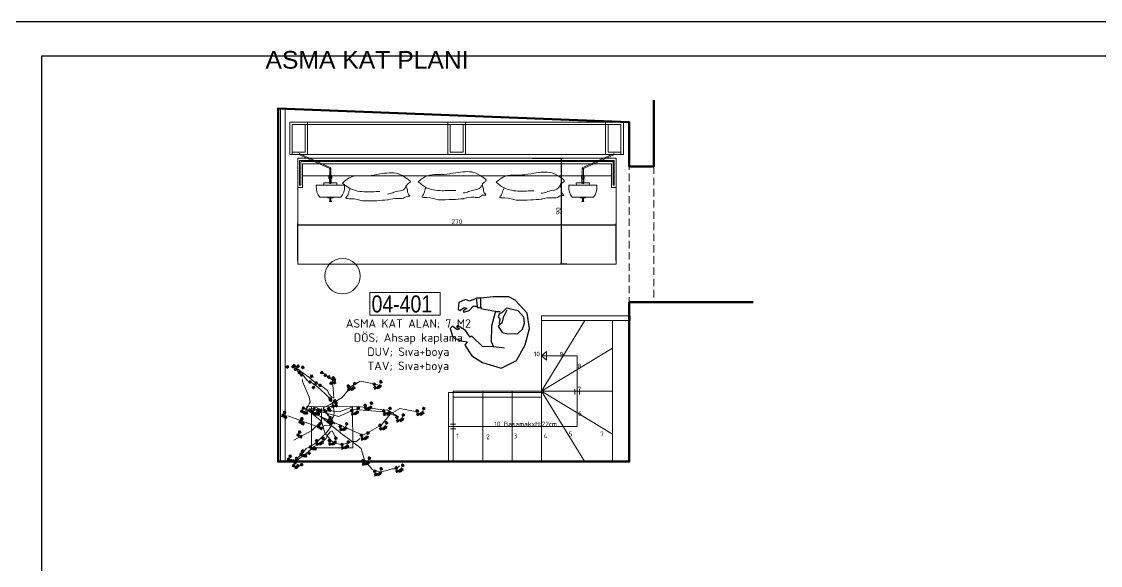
# Model space of a CAD drawing. Header units: inches. Extents: x -10121 to 9010, y 58067 to 62726.
# Drawn here: x 6258 to 7173, y 62264 to 62726 of the extents above; entities that cross this region are included whole.
import ezdxf

# ---------------------------------------------------------------- set-up
doc = ezdxf.new("R2010")
doc.units = ezdxf.units.IN
doc.linetypes.add('HIDDEN', pattern=[9.525, 6.35, -3.175])
for name, color, linetype, lineweight in [('A-DUVAR 0.50', 40, 'Continuous', 50), ('A-YAZI 0.15', 190, 'Continuous', 15), ('Auto-Aydinlatma', 50, 'Continuous', 13), ('Auto-Merdiven', 163, 'Continuous', 9), ('Auto-Mermer', 190, 'Continuous', 15), ('Auto-Metal', 71, 'Continuous', 18), ('Auto-Olcu', 33, 'Continuous', 15), ('Auto-Silik', 251, 'Continuous', 5), ('Auto-Silik_Cizgiler', 47, 'Continuous', 9), ('Auto-SilikCizgiler', 251, 'Continuous', 9), ('Auto-Tefris', 32, 'Continuous', 9), ('Auto-Yazi', 7, 'Continuous', 20), ('yazi mekan 020', 9, 'Continuous', 20)]:
    doc.layers.add(name, color=color, linetype=linetype, lineweight=lineweight)
doc.layers.add('S2000-025 Antet', color=7, linetype='Continuous')
doc.layers.add('tefriş - ince', color=9, linetype='Continuous')
doc.styles.add('1-20', font='isocpeur.ttf', dxfattribs={"height": 4})
doc.styles.get("Standard").update_dxf_attribs({"font": 'arial.ttf'})
doc.styles.add('swis721cnbt10', font='isocpeur.ttf', dxfattribs={"height": 10})
doc.styles.add('swis721cnbt20', font='swissck.ttf', dxfattribs={"height": 20})
doc.dimstyles.new('ölçü 1_20', dxfattribs={"dimtxt": 4, "dimasz": 1, "dimexe": 1, "dimexo": 3, "dimtad": 1, "dimdec": 0, "dimtxsty": '1-20', "dimblk": 'ARCHTICK', "dimcen": 1.5, "dimclrd": 256, "dimclre": 256, "dimclrt": 256, "dimadec": 0, "dimazin": 0, "dimtfac": 1, "dimtdec": 0, "dimtmove": 0, "dimatfit": 3, "dimldrblk": 'ARCHTICK', "dimfxl": 1, "dimlwd": -1, "dimlwe": -1, "dimarcsym": 0})

# ---------------------------------------------------------------- blocks, each defined once
blk = doc.blocks.new('KŞKLŞ')
at = {"layer": 'tefriş - ince'}
for p, q in [((25392.5, -39879.01), (25389.25, -39880.04)), ((25394.67, -39887), (25392.49, -39879.22)), ((25402.32, -39875.06), (25392.5, -39879.01)), ((25415.28, -39871.56), (25402.32, -39875.06)), ((25421.12, -39872.84), (25415.28, -39871.56)), ((25433.87, -39880.77), (25421.12, -39872.84)), ((25380.31, -39883.62), (25375.56, -39887.72)), ((25375.56, -39887.72), (25376.65, -39893.1)), ((25383.87, -39884.09), (25380.31, -39883.62)), ((25389.25, -39880.04), (25383.87, -39884.09)), ((25385.84, -39891.87), (25388.08, -39887.37)), ((25388.08, -39887.37), (25391.54, -39886.35)), ((25391.54, -39886.35), (25389.06, -39879.81)), ((25391.54, -39886.35), (25391.87, -39887.65)), ((25391.87, -39887.65), (25394.9, -39886.81)), ((25394.9, -39886.81), (25395.06, -39887.46)), ((25395.06, -39887.46), (25407.64, -39886.26)), ((25407.64, -39886.26), (25407.72, -39899.61)), ((25407.84, -39886.49), (25411.3, -39885.47)), ((25411.13, -39887.79), (25410.93, -39890.53)), ((25413.39, -39885.83), (25411.13, -39887.79)), ((25415.82, -39881.56), (25413.39, -39885.83)), ((25416.57, -39882.89), (25415.22, -39889.78)), ((25426.04, -39880.83), (25415.82, -39881.56)), ((25432.11, -39884.66), (25426.04, -39880.83)), ((25434.08, -39889.47), (25432.11, -39884.66)), ((25439.34, -39892.82), (25433.87, -39880.77)), ((25376.65, -39893.1), (25378.29, -39893.85)), ((25378.29, -39893.85), (25381.06, -39890.67)), ((25381.06, -39890.67), (25383.38, -39890.84)), ((25383.38, -39890.84), (25381.07, -39893.42)), ((25381.07, -39893.42), (25381.84, -39894.54)), ((25381.84, -39894.54), (25385.84, -39891.87)), ((25410.93, -39890.53), (25412.94, -39891.94)), ((25412.94, -39891.94), (25413.31, -39895.57)), ((25414.12, -39896.06), (25413.14, -39897.89)), ((25415.49, -39894.67), (25414.12, -39896.06)), ((25415.22, -39889.78), (25415.49, -39894.67)), ((25430.8, -39899.61), (25433.68, -39894.95)), ((25433.68, -39894.95), (25434.08, -39889.47)), ((25439.56, -39907.24), (25439.34, -39892.82)), ((25407.72, -39899.61), (25411.04, -39912.15)), ((25413.14, -39897.89), (25417.9, -39902.27)), ((25417.9, -39902.27), (25422.79, -39901.99)), ((25422.79, -39901.99), (25430.8, -39899.61)), ((25375.73, -39908.5), (25374.49, -39910.95)), ((25374.49, -39910.95), (25378.69, -39917.19)), ((25380.47, -39910.33), (25375.73, -39908.5)), ((25379.66, -39906.88), (25379.34, -39908.34)), ((25379.34, -39908.34), (25382.05, -39908.96)), ((25387.33, -39909.14), (25379.66, -39906.88)), ((25382.05, -39908.96), (25380.47, -39910.33)), ((25392.72, -39913.56), (25387.33, -39909.14)), ((25393.88, -39912.16), (25392.72, -39913.56)), ((25405.08, -39918.28), (25393.88, -39912.16)), ((25411.04, -39912.15), (25413.93, -39915.96)), ((25413.95, -39915.75), (25423.16, -39914.31)), ((25435.93, -39922.02), (25439.56, -39907.24)), ((25378.69, -39917.19), (25384.95, -39918.5)), ((25384.95, -39918.5), (25391.35, -39917.91)), ((25391.35, -39917.91), (25390.26, -39921.22)), ((25390.26, -39921.22), (25398.41, -39928.38)), ((25413.93, -39915.96), (25405.08, -39918.28)), ((25425.07, -39931.61), (25435.93, -39922.02)), ((25398.41, -39928.38), (25408.58, -39931.25)), ((25408.58, -39931.25), (25425.07, -39931.61))]:
    blk.add_line(p, q, dxfattribs=at)
blk = doc.blocks.new('_ARCHTICK')
at = {"color": 0, "linetype": 'ByBlock', "const_width": 0.15}
blk.add_lwpolyline([(-0.5, -0.5), (0.5, 0.5)], dxfattribs=at)
blk = doc.blocks.new('39')
at = {"layer": 'Auto-SilikCizgiler'}
for p, q in [((-12, 0), (-9, 0)), ((-11, 10), (-11, 7)), ((-10, 7), (-11, 10)), ((-11, 7), (-10, 5)), ((-5, 5), (-10, 7)), ((-10, 5), (-8, 4)), ((-9, 0), (-6, 0)), ((-8, 4), (-7, 4)), ((-7, 4), (-6, 2)), ((0, 0), (-7, -2)), ((-6, 10), (-5, 9)), ((-4, 10), (-6, 10)), ((-6, 2), (-4, 0)), ((-6, 0), (0, 0)), ((-5, 9), (-4, 7)), ((-3, 1), (-5, 5)), ((0, 0), (-5, -1)), ((-3, 8), (-4, 10)), ((-4, 7), (-3, 4)), ((-4, 0), (0, 0)), ((-2, 4), (-3, 8)), ((-3, 4), (0, 0)), ((0, 0), (-3, 1)), ((-3, -1), (0, 0)), ((0, 0), (-2, 4)), ((1, 15), (-1, 13)), ((-1, 13), (-1, 10)), ((-1, 10), (-1, 5)), ((-1, 5), (0, 2)), ((0, 0), (-1, -2)), ((0, 10), (1, 12)), ((1, 9), (0, 10)), ((7, 2), (0, 0)), ((0, 0), (4, 2)), ((0, 2), (0, 0)), ((0, 0), (2, 2)), ((6, -1), (0, 0)), ((0, 0), (6, 0)), ((0, 0), (1, -3)), ((0, -3), (0, 0)), ((1, 12), (1, 15)), ((2, 6), (1, 9)), ((2, 2), (2, 6)), ((4, 2), (6, 5)), ((6, 5), (8, 7)), ((6, 0), (10, 2)), ((9, 0), (6, -1)), ((10, 4), (7, 2)), ((8, 7), (10, 7)), ((13, 0), (9, 0)), ((10, 7), (10, 6)), ((10, 6), (10, 4)), ((10, 2), (14, 2)), ((15, 2), (13, 0)), ((14, 2), (15, 2)), ((-12, -6), (-13, -8)), ((-13, -8), (-11, -7)), ((-13, -8), (-13, -8)), ((-10, -1), (-12, 0)), ((-10, -4), (-12, -6)), ((-11, -7), (-7, -6)), ((-5, -1), (-10, -1)), ((-7, -2), (-10, -3)), ((-10, -3), (-10, -4)), ((-7, -6), (-6, -4)), ((-7, -13), (-6, -10)), ((-6, -12), (-7, -13)), ((-6, -4), (-3, -1)), ((-5, -5), (-6, -6)), ((-6, -6), (-5, -6)), ((-6, -10), (-5, -8)), ((-5, -10), (-6, -12)), ((-2, -3), (-5, -5)), ((-5, -6), (-2, -5)), ((-5, -8), (-3, -6)), ((-2, -8), (-5, -10)), ((-3, -6), (-1, -5)), ((-1, -2), (-2, -3)), ((-2, -5), (-1, -4)), ((1, -5), (-2, -8)), ((-1, -5), (1, -3)), ((-1, -4), (0, -3)), ((0, -1), (3, -3)), ((1, -3), (0, -1)), ((1, -3), (1, -5)), ((2, -6), (1, -4)), ((3, -9), (2, -6)), ((3, -3), (5, -6)), ((4, -11), (3, -9)), ((6, -13), (4, -11)), ((5, -6), (6, -10)), ((6, -10), (6, -13))]:
    blk.add_line(p, q, dxfattribs=at)
blk = doc.blocks.new('KJKJK')
at = {"layer": 'Auto-Silik_Cizgiler', "elevation": -25.3}
for points in [[(45042.7, -37852.1), (45047.8, -37872.8), (45058.6, -37880.2), (45075.2, -37884.5), (45088.8, -37894), (45096, -37899.8), (45097.3, -37955.6), (45105.9, -37922.4), (45107.7, -37912), (45111.7, -37894.8), (45122.8, -37885.2), (45129.3, -37871.5), (45127.4, -37861.8), (45123.5, -37856.5), (45118.1, -37850.2), (45116, -37845.9), (45111, -37843.9)], [(45091.5, -37955.8), (45087.9, -37935.9), (45072.3, -37922.2), (45059.4, -37887.7), (45057.8, -37870.1), (45055.9, -37885.8), (45057.3, -37887.9), (45067, -37919.4), (45070, -37925.2), (45082.6, -37937.5), (45086, -37947.9), (45089.5, -37954.9), (45089.8, -37965.9), (45091, -37970.8), (45091.8, -37972.5), (45094.3, -37976.3)], [(45033, -37909.6), (45038.2, -37930.2), (45048.9, -37937.6), (45065.5, -37941.9), (45079.1, -37951.5), (45086.3, -37957.2), (45098.3, -37936.6), (45096.2, -37979.8), (45098, -37969.5), (45102, -37952.2), (45113.1, -37942.7), (45119.6, -37928.9), (45117.7, -37919.2), (45113.8, -37913.9), (45108.4, -37907.7), (45106.3, -37903.3), (45101.3, -37901.3)], [(45047.9, -37977.5), (45051.4, -37961.3), (45070.5, -37950.7), (45070.3, -37953.8), (45068.2, -37958.3), (45065.1, -37961.5), (45063.8, -37967.7), (45063, -37972.1), (45062.9, -37978.6), (45059.9, -37988.7), (45056.6, -38006.4), (45054.6, -38009.4), (45056.8, -38009.3), (45057.7, -38007.1), (45058.1, -38005.6), (45058.9, -38004.5), (45060.4, -37999), (45060.6, -37996.6), (45064.8, -37988.5), (45064.8, -37982.7), (45066.2, -37974.3), (45070.1, -37962.9), (45071.8, -37957.3), (45074, -37952.7), (45074.8, -37951.7), (45076, -37949.7), (45077.5, -37948.5), (45079.9, -37946.9), (45085.3, -37943.2), (45089.8, -37941.3), (45095.5, -37941.4), (45097.8, -37942.2), (45101.9, -37940.4), (45102.8, -37941.4), (45106, -37947.3), (45109.6, -37947.6), (45113.4, -37992.2)], [(45092.6, -37975.7), (45095.3, -37975.1), (45097, -37975.3), (45098.3, -37975.2), (45093.9, -37974.8), (45089.3, -37974.5), (45086.9, -37974.3), (45082.1, -37978.1), (45068.2, -37993.7), (45066, -37994.6)]]:
    blk.add_lwpolyline(points, dxfattribs=at)
at = {"layer": 'Auto-Silik_Cizgiler'}
blk.add_lwpolyline([(45118.8, -37924.7), (45113.4, -37927.7), (45109.5, -37932.3), (45107, -37935.6), (45109.5, -37937.4), (45114.3, -37938.5), (45118.7, -37938.2), (45124.4, -37941.1), (45128.3, -37943.2), (45133.5, -37947.2), (45143.2, -37951.2), (45159, -37959.8), (45162.7, -37960.1), (45161.2, -37961.8), (45158.9, -37961.1), (45157.5, -37960.5), (45156.1, -37960.4), (45150.8, -37958.1), (45148.9, -37956.8), (45139.9, -37954.9), (45135.4, -37951.2), (45128, -37947), (45116.6, -37942.9), (45111.3, -37940.8), (45106.3, -37939.5), (45105.1, -37939.6), (45102.7, -37939.2), (45100.9, -37939.6), (45098.1, -37940.5), (45091.8, -37942.4), (45092.5, -37947.5), (45090.4, -37952.5), (45088.7, -37955.9), (45089.8, -37957.8), (45088.1, -37958.7), (45102, -37952.2), (45117.1, -37958), (45137, -37973.1)], dxfattribs=at)
at = {"layer": 'Auto-Silik_Cizgiler', "xscale": 0.1296, "yscale": 0.1296, "zscale": 0.1296}
for p, rotation in [((45108.9, -37840.5, -25.3), 356.7422745732944), ((45114, -37839.3, -25.3), 356.7422745732944), ((45116.2, -37840.5, -25.3), 356.7422745732944), ((45035.8, -37846.7), 356.7422745732944), ((45040.9, -37845.5), 356.7422745732944), ((45041.7, -37852.5), 356.7422745732944), ((45043.1, -37846.7), 356.7422745732944), ((45045, -37849.9), 356.7422745732944), ((45114.8, -37846.3, -25.3), 356.7422745732944), ((45118.2, -37843.7, -25.3), 356.7422745732944), ((45053.3, -37865.7, -25.3), 356.7422745732944), ((45058.4, -37864.5, -25.3), 356.7422745732944), ((45060.5, -37865.7, -25.3), 356.7422745732944), ((45062.5, -37868.9, -25.3), 356.7422745732944), ((45123.8, -37862.3, -25.3), 356.7422745732944), ((45128.9, -37861.1, -25.3), 356.7422745732944), ((45129.7, -37868, -25.3), 356.7422745732944), ((45131.1, -37862.3, -25.3), 356.7422745732944), ((45133, -37865.4, -25.3), 356.7422745732944), ((45059.2, -37871.5, -25.3), 356.7422745732944), ((45070.6, -37880.1, -25.3), 356.7422745732944), ((45075.8, -37878.9, -25.3), 356.7422745732944), ((45077.9, -37880.1, -25.3), 356.7422745732944), ((45118.2, -37880.9, -25.3), 356.7422745732944), ((45123.3, -37879.7, -25.3), 356.7422745732944), ((45125.5, -37880.9, -25.3), 356.7422745732944), ((45052.8, -37883.5, -25.3), 356.7422745732944), ((45057.9, -37882.3, -25.3), 356.7422745732944), ((45058.7, -37889.3, -25.3), 356.7422745732944), ((45060, -37883.5, -25.3), 356.7422745732944), ((45062, -37886.7, -25.3), 356.7422745732944), ((45076.6, -37885.9, -25.3), 356.7422745732944), ((45079.9, -37883.3, -25.3), 356.7422745732944), ((45096.4, -37894.1, -25.3), 356.7422745732944), ((45124.2, -37886.6, -25.3), 356.7422745732944), ((45127.5, -37884, -25.3), 356.7422745732944), ((45028.4, -37907.4, -25.3), 356.7422745732944), ((45033.6, -37906.2, -25.3), 356.7422745732944), ((45035.7, -37907.4, -25.3), 356.7422745732944), ((45056.6, -37906.7, -25.3), 356.7422745732944), ((45061.7, -37905.5, -25.3), 356.7422745732944), ((45063.9, -37906.7, -25.3), 356.7422745732944), ((45091.2, -37895.3, -25.3), 356.7422745732944), ((45097.2, -37901, -25.3), 356.7422745732944), ((45098.5, -37895.3, -25.3), 356.7422745732944), ((45100.5, -37898.4, -25.3), 356.7422745732944), ((45034.4, -37913.1, -25.3), 356.7422745732944), ((45037.7, -37910.5, -25.3), 356.7422745732944), ((45062.5, -37912.4, -25.3), 356.7422745732944), ((45065.8, -37909.9, -25.3), 356.7422745732944), ((45068.7, -37918.8, -25.3), 356.7422745732944), ((45073.9, -37917.6, -25.3), 356.7422745732944), ((45076, -37918.8, -25.3), 356.7422745732944), ((45111.2, -37912.2, -25.3), 356.7422745732944), ((45116.3, -37911, -25.3), 356.7422745732944), ((45117.2, -37917.9, -25.3), 356.7422745732944), ((45118.5, -37912.2, -25.3), 356.7422745732944), ((45120.5, -37915.4, -25.3), 356.7422745732944), ((45048.9, -37934), 356.7422745732944), ((45074.7, -37924.5, -25.3), 356.7422745732944), ((45078, -37921.9, -25.3), 356.7422745732944), ((45092.1, -37923.4, -25.3), 356.7422745732944), ((45097.2, -37922.2, -25.3), 356.7422745732944), ((45098, -37929.1, -25.3), 356.7422745732944), ((45099.4, -37923.4, -25.3), 356.7422745732944), ((45101.3, -37926.5, -25.3), 356.7422745732944), ((45113.4, -37927.9, -25.3), 356.7422745732944), ((45118.6, -37926.7, -25.3), 356.7422745732944), ((45119.4, -37933.7, -25.3), 356.7422745732944), ((45120.7, -37927.9, -25.3), 356.7422745732944), ((45122.7, -37931.1, -25.3), 356.7422745732944), ((45043.8, -37935.2), 356.7422745732944), ((45049.7, -37941), 356.7422745732944), ((45051.1, -37935.2), 356.7422745732944), ((45053, -37938.4), 356.7422745732944), ((45074.1, -37946, -25.3), 86.66096350184166), ((45077.2, -37944.1, -25.3), 86.66096350184166), ((45079.8, -37947.4, -25.3), 86.66096350184166), ((45094.9, -37944.3, -25.3), 317.8832189276011), ((45099.1, -37944.4, -25.3), 317.8832189276011), ((45099.6, -37940.7, -25.3), 317.8832189276011), ((45120.1, -37941.9, -25.3), 356.7422745732944), ((45125.2, -37940.7, -25.3), 356.7422745732944), ((45127.3, -37941.9, -25.3), 356.7422745732944), ((45129.3, -37945, -25.3), 356.7422745732944), ((45135.6, -37945.2), 317.8832189276011), ((45136.6, -37947.5), 317.8832189276011), ((45049.7, -37959.6, -25.3), 86.66096350184166), ((45052.9, -37957.7, -25.3), 86.66096350184166), ((45072.9, -37948.2, -25.3), 86.66096350184166), ((45072.9, -37953.7, -25.3), 86.66096350184166), ((45074.1, -37953.3, -25.3), 86.66096350184166), ((45084.5, -37950.8, -25.3), 86.66096350184166), ((45085.7, -37948.6, -25.3), 86.66096350184166), ((45089, -37953, -25.3), 57.80661504840518), ((45091.6, -37958.6, -25.3), 317.8832189276011), ((45091.6, -37960.5, -25.3), 96.66567069409844), ((45095.7, -37959.6, -25.3), 356.7422745732944), ((45096.4, -37960.9, -25.3), 317.8832189276011), ((45105.6, -37952.7, -25.3), 317.8832189276011), ((45109.7, -37952.7, -25.3), 317.8832189276011), ((45110.2, -37949, -25.3), 317.8832189276011), ((45126, -37947.6, -25.3), 356.7422745732944), ((45136.1, -37951.2), 317.8832189276011), ((45143.6, -37949.6), 317.8832189276011), ((45144.6, -37957.8), 317.8832189276011), ((45148.3, -37951.9), 317.8832189276011), ((45148.8, -37957.8), 317.8832189276011), ((45149.2, -37954.1), 317.8832189276011), ((45155.6, -37960.5, 25.3), 317.8832189276011), ((45160.1, -37951.7), 317.8832189276011), ((45161.1, -37959.9), 317.8832189276011), ((45163.2, -37955.2, -25.3), 356.7422745732944), ((45165.3, -37960), 317.8832189276011), ((45165.8, -37956.3), 317.8832189276011), ((45048.5, -37961.8, -25.3), 86.66096350184166), ((45049.7, -37966.9, -25.3), 86.66096350184166), ((45049.7, -37971.6, -25.3), 86.66096350184166), ((45055.4, -37961, -25.3), 86.66096350184166), ((45063.4, -37972.1, -25.3), 86.66096350184166), ((45092.7, -37966.8, -25.3), 317.8832189276011), ((45092.4, -37962.2, -25.3), 356.7422745732944), ((45095.9, -37970.7, -25.3), 317.8832189276011), ((45096.8, -37966.9, -25.3), 317.8832189276011), ((45097.3, -37963.2, -25.3), 317.8832189276011), ((45100.7, -37973, -25.3), 317.8832189276011), ((45114.2, -37971.5, -25.3), 317.8832189276011), ((45125.1, -37970.7), 317.8832189276011), ((45129.3, -37970.8), 317.8832189276011), ((45129.7, -37967.1), 317.8832189276011), ((45156.7, -37968.7, 25.3), 317.8832189276011), ((45160.4, -37962.8, 25.3), 317.8832189276011), ((45160.9, -37968.8, 25.3), 317.8832189276011), ((45161.3, -37965.1, 25.3), 317.8832189276011), ((45048.5, -37976.7, -25.3), 86.66096350184166), ((45057.8, -37986.1, -25.3), 86.66096350184166), ((45063, -37977.6, -25.3), 86.66096350184166), ((45064.8, -37984.9, -25.3), 86.66096350184166), ((45069.1, -37978.3, -25.3), 86.66096350184166), ((45097, -37978.9, -25.3), 317.8832189276011), ((45101.2, -37979, -25.3), 317.8832189276011), ((45101.6, -37975.3, -25.3), 317.8832189276011), ((45109.6, -37975.1, -25.3), 317.8832189276011), ((45113.8, -37975.2, -25.3), 317.8832189276011), ((45061.3, -37997.6, -25.3), 86.66096350184166), ((45111.5, -37997.4, -25.3), 317.8832189276011), ((45115.7, -37997.5, -25.3), 317.8832189276011), ((45116.1, -37993.8, -25.3), 317.8832189276011), ((45052.6, -38000.5), 86.66096350184166), ((45053.7, -38006.2, -25.3), 86.66096350184166), ((45055.2, -38010.8, -25.3), 86.66096350184166), ((45056.8, -38011.5, -25.3), 86.66096350184166), ((45058.5, -38007.3, -25.3), 86.66096350184166), ((45060, -38001.2, -25.3), 86.66096350184166), ((45059.8, -38017.6), 86.66096350184166)]:
    blk.add_blockref('39', p, dxfattribs=dict(at, rotation=rotation))

msp = doc.modelspace()

# ---------------------------------------------------------------- linework, layer by layer
msp.add_lwpolyline([(6274.88, 62696.89), (8999.88, 62696.89), (8999.88, 60710.91), (6274.88, 60710.91)], close=True)
at = {"layer": 'A-DUVAR 0.50'}
msp.add_lwpolyline([(6793.96, 62659.07), (6793.96, 62602.89), (6773.14, 62602.89), (6773.14, 62640.51), (6475.19, 62652.19), (6475.19, 62352.4), (6773.14, 62352.4), (6773.14, 62487.78), (6793.96, 62487.78), (6878.18, 62487.78)], dxfattribs=at)
at = {"layer": 'Auto-Aydinlatma'}
for points in [[(6492.69, 62613.19), (6519.09, 62601.17), (6519.09, 62588.06)], [(6493.09, 62614.06), (6520.05, 62601.79), (6520.05, 62588.06)], [(6760.22, 62614.06), (6733.26, 62601.79), (6733.26, 62588.06)], [(6760.62, 62613.19), (6734.22, 62601.17), (6734.22, 62588.06)]]:
    msp.add_lwpolyline(points, dxfattribs=at)
for points in [[(6519.09, 62595.22), (6520.05, 62595.22), (6520.05, 62601.17), (6519.09, 62601.17)], [(6734.22, 62595.22), (6733.26, 62595.22), (6733.26, 62601.17), (6734.22, 62601.17)], [(6520.74, 62595.2), (6518.36, 62595.2), (6518.36, 62592.62), (6520.74, 62592.62)], [(6520.3, 62592.62), (6518.79, 62592.62), (6518.79, 62588.93), (6520.3, 62588.93)], [(6732.57, 62595.2), (6734.95, 62595.2), (6734.95, 62592.62), (6732.57, 62592.62)], [(6733.01, 62592.62), (6734.51, 62592.62), (6734.51, 62588.93), (6733.01, 62588.93)], [(6517.28, 62576.84), (6521.82, 62576.84), (6521.82, 62576.4), (6517.28, 62576.4)], [(6518.71, 62573.19), (6520.39, 62573.19), (6520.39, 62573.56), (6518.71, 62573.56)], [(6519.98, 62576.41), (6519.12, 62576.41), (6519.12, 62573.56), (6519.98, 62573.56)], [(6736.03, 62576.84), (6731.49, 62576.84), (6731.49, 62576.4), (6736.03, 62576.4)], [(6734.6, 62573.19), (6732.92, 62573.19), (6732.92, 62573.56), (6734.6, 62573.56)], [(6733.33, 62576.41), (6734.19, 62576.41), (6734.19, 62573.56), (6733.33, 62573.56)]]:
    msp.add_lwpolyline(points, close=True, dxfattribs=at)
for points in [[(6524.74, 62587.15, 0.173969), (6525.15, 62588.3), (6525.15, 62589.14), (6513.95, 62589.14), (6513.95, 62588.3, 0.173969), (6514.36, 62587.15, 0.173969)], [(6728.57, 62587.15, -0.173969), (6728.16, 62588.3), (6728.16, 62589.14), (6739.36, 62589.14), (6739.36, 62588.3, -0.173969), (6738.95, 62587.15, -0.173969)]]:
    msp.add_lwpolyline(points, format="xyb", dxfattribs=at)
for points in [[(6507.55, 62587.15), (6531.55, 62587.15), (6531.55, 62586.05, -0.181474), (6528.55, 62576.86), (6510.55, 62576.86, -0.181474), (6507.55, 62586.05)], [(6745.76, 62587.15), (6721.76, 62587.15), (6721.76, 62586.05, 0.181474), (6724.76, 62576.86), (6742.76, 62576.86, 0.181474), (6745.76, 62586.05)]]:
    msp.add_lwpolyline(points, format="xyb", close=True, dxfattribs=at)
at = {"layer": 'Auto-Merdiven'}
for p, q in [((6698.81, 62412.2), (6735.33, 62472.2)), ((6698.81, 62412.2), (6758.81, 62448.72)), ((6726.83, 62409.28), (6726.83, 62413.92)), ((6730.79, 62409.28), (6730.79, 62413.92)), ((6698.81, 62411.2), (6623.81, 62411.2)), ((6698.81, 62407.2), (6623.81, 62407.2)), ((6698.81, 62412.2), (6758.81, 62375.68)), ((6698.81, 62412.2), (6735.33, 62352.2)), ((6621.4, 62384.21), (6625.94, 62384.21)), ((6621.4, 62380.19), (6625.94, 62380.19))]:
    msp.add_line(p, q, dxfattribs=at)
for points in [[(6698.81, 62472.2), (6773.81, 62472.2), (6773.81, 62476.2), (6698.81, 62476.2)], [(6758.81, 62412.2), (6698.81, 62412.2), (6698.81, 62472.2), (6758.81, 62472.2)], [(6619.81, 62411.2), (6619.81, 62352.4), (6623.81, 62352.4), (6623.81, 62411.2)], [(6648.81, 62412.2), (6623.81, 62412.2), (6623.81, 62352.2), (6648.81, 62352.2)], [(6673.81, 62412.2), (6648.81, 62412.2), (6648.81, 62352.2), (6673.81, 62352.2)], [(6698.81, 62412.2), (6673.81, 62412.2), (6673.81, 62352.2), (6698.81, 62352.2)], [(6758.81, 62412.2), (6698.81, 62412.2), (6698.81, 62352.2), (6758.81, 62352.2)]]:
    msp.add_lwpolyline(points, close=True, dxfattribs=at)
msp.add_lwpolyline([(6619.38, 62382.2), (6728.81, 62382.21), (6728.81, 62442.2), (6698.81, 62442.2), (6703.04, 62438.59), (6703.04, 62445.99), (6698.81, 62442.2)], dxfattribs=at)
at = {"layer": 'Auto-Mermer'}
msp.add_line((6475.19, 62652.19), (6475.19, 62597.19), dxfattribs=at)
msp.add_lwpolyline([(6773.14, 62640.51), (6773.12, 62602.89), (6793.96, 62602.89), (6793.96, 62659.24)], dxfattribs=at)
at = {"layer": 'Auto-Metal'}
for p, q in [((6477.19, 62652.19), (6477.19, 62352.4)), ((6481.19, 62652.19), (6481.19, 62352.4))]:
    msp.add_line(p, q, dxfattribs=at)
at = {"layer": 'Auto-Silik', "linetype": 'HIDDEN'}
msp.add_line((6793.96, 62602.89), (6793.96, 62487.78), dxfattribs=at)
msp.add_lwpolyline([(6475.19, 62352.4), (6773.14, 62352.4), (6773.14, 62640.51), (6475.19, 62652.19)], close=True, dxfattribs=at)
at = {"layer": 'Auto-Tefris', "ltscale": 2}
for points in [[(6485.19, 62640.51), (6768.12, 62640.51), (6768.12, 62613.19), (6485.19, 62613.19)], [(6485.19, 62640.51), (6500.19, 62640.51), (6500.19, 62613.19), (6485.19, 62613.19)], [(6487.19, 62638.51), (6766.12, 62638.51), (6766.12, 62613.19), (6487.19, 62613.19)], [(6487.19, 62638.51), (6498.19, 62638.51), (6498.19, 62615.19), (6487.19, 62615.19)], [(6619.15, 62640.51), (6634.15, 62640.51), (6634.15, 62613.19), (6619.15, 62613.19)], [(6621.15, 62638.51), (6632.15, 62638.51), (6632.15, 62615.19), (6621.15, 62615.19)], [(6768.12, 62640.51), (6753.12, 62640.51), (6753.12, 62613.19), (6768.12, 62613.19)], [(6766.12, 62638.51), (6755.12, 62638.51), (6755.12, 62615.19), (6766.12, 62615.19)]]:
    msp.add_lwpolyline(points, close=True, dxfattribs=at)
for points in [[(6495.97, 62585.1), (6491.97, 62585.1), (6491.97, 62610.1), (6761.97, 62610.1), (6761.97, 62585.1), (6757.97, 62585.1), (6757.97, 62605.1), (6495.97, 62605.1), (6495.97, 62593.1)], [(6494.47, 62587.1), (6493.47, 62587.1), (6493.47, 62608.1), (6760.47, 62608.1), (6760.47, 62587.1), (6759.47, 62587.1), (6759.47, 62607.1), (6494.47, 62607.1), (6494.47, 62587.1)], [(6491.97, 62520.1), (6491.97, 62585.1), (6495.97, 62585.1), (6495.97, 62595.1), (6757.97, 62595.1), (6757.97, 62585.1), (6761.97, 62585.1), (6761.97, 62520.1), (6491.97, 62520.1)]]:
    msp.add_lwpolyline(points, dxfattribs=at)
msp.add_circle((6529.83, 62509.88), 15, dxfattribs=at)
for points, knots in [([(6529.73, 62588.85), (6531.61, 62590.56), (6537.67, 62596.05), (6550.62, 62594.27), (6562.29, 62596.89), (6575.6, 62598.5), (6582.35, 62594.25), (6588.94, 62589.72), (6583.95, 62588.01), (6582.98, 62582.05), (6575.58, 62582.2), (6571.04, 62579.9), (6568.79, 62579.57), (6567.96, 62579.51)], [0, 0, 0, 0, 7.417235, 23.845875, 35.190456, 50.827395, 59.37334, 63.750373, 66.372122, 71.210933, 79.605811, 84.073032, 86.599329, 86.599329, 86.599329, 86.599329]), ([(6594.13, 62589.84), (6596.01, 62591.55), (6602.06, 62597.04), (6615.02, 62595.26), (6626.68, 62597.89), (6640, 62599.49), (6646.74, 62595.25), (6653.33, 62590.72), (6648.34, 62589), (6647.37, 62583.05), (6639.98, 62583.19), (6635.44, 62580.9), (6633.19, 62580.56), (6632.36, 62580.51)], [0, 0, 0, 0, 7.417235, 23.845875, 35.190456, 50.827395, 59.37334, 63.750373, 66.372122, 71.210933, 79.605811, 84.073032, 86.599329, 86.599329, 86.599329, 86.599329]), ([(6660.31, 62589.46), (6662.19, 62591.17), (6668.25, 62596.66), (6681.2, 62594.88), (6692.87, 62597.51), (6706.18, 62599.11), (6712.93, 62594.86), (6719.51, 62590.34), (6714.52, 62588.62), (6713.56, 62582.67), (6706.16, 62582.81), (6701.62, 62580.52), (6699.37, 62580.18), (6698.54, 62580.13)], [0, 0, 0, 0, 7.417235, 23.845875, 35.190456, 50.827395, 59.37334, 63.750373, 66.372122, 71.210933, 79.605811, 84.073032, 86.599329, 86.599329, 86.599329, 86.599329]), ([(6536.31, 62584.19), (6535.92, 62583.28), (6535.06, 62581.48), (6534.92, 62579.07), (6533.06, 62576.72), (6532.47, 62575.52), (6540.05, 62575.79), (6543.98, 62574.48), (6546.76, 62573.69)], [1.492091, 1.492091, 1.492091, 1.492091, 4.441551, 7.504219, 10.564863, 11.472428, 15.540776, 25.113013, 25.113013, 25.113013, 25.113013]), ([(6568.13, 62574.57), (6568.3, 62574.62), (6571.15, 62575.4), (6575.37, 62576.16), (6581.79, 62575.13), (6584.08, 62578.07), (6587.99, 62577.33), (6584.69, 62580.05), (6585.4, 62583.03), (6584.36, 62585.18), (6583.75, 62586.2)], [49.128243, 49.128243, 49.128243, 49.128243, 49.699185, 58.372323, 63.242302, 67.378203, 69.004329, 71.208743, 74.891731, 78.316186, 78.316186, 78.316186, 78.316186]), ([(6600.7, 62585.18), (6600.32, 62584.28), (6599.46, 62582.47), (6599.32, 62580.07), (6597.46, 62577.72), (6596.87, 62576.51), (6604.44, 62576.79), (6608.38, 62575.48), (6611.15, 62574.68)], [1.492091, 1.492091, 1.492091, 1.492091, 4.441551, 7.504219, 10.564863, 11.472428, 15.540776, 25.113013, 25.113013, 25.113013, 25.113013]), ([(6632.52, 62575.56), (6632.7, 62575.61), (6635.55, 62576.39), (6639.77, 62577.15), (6646.19, 62576.12), (6648.48, 62579.06), (6652.39, 62578.33), (6649.09, 62581.04), (6649.8, 62584.03), (6648.75, 62586.17), (6648.14, 62587.2)], [49.128243, 49.128243, 49.128243, 49.128243, 49.699185, 58.372323, 63.242302, 67.378203, 69.004329, 71.208743, 74.891731, 78.316186, 78.316186, 78.316186, 78.316186]), ([(6666.89, 62584.8), (6666.5, 62583.9), (6665.64, 62582.09), (6665.5, 62579.69), (6663.64, 62577.34), (6663.05, 62576.13), (6670.63, 62576.41), (6674.56, 62575.1), (6677.33, 62574.3)], [1.492091, 1.492091, 1.492091, 1.492091, 4.441551, 7.504219, 10.564863, 11.472428, 15.540776, 25.113013, 25.113013, 25.113013, 25.113013]), ([(6698.71, 62575.18), (6698.88, 62575.23), (6701.73, 62576.01), (6705.95, 62576.77), (6712.37, 62575.74), (6714.66, 62578.68), (6718.57, 62577.95), (6715.27, 62580.66), (6715.98, 62583.65), (6714.94, 62585.79), (6714.33, 62586.82)], [49.128243, 49.128243, 49.128243, 49.128243, 49.699185, 58.372323, 63.242302, 67.378203, 69.004329, 71.208743, 74.891731, 78.316186, 78.316186, 78.316186, 78.316186])]:
    msp.add_open_spline(points, degree=3, knots=knots, dxfattribs=at)
for points in [[(6529.73, 62588.85), (6535.93, 62584.38), (6549.92, 62581.36), (6555.26, 62581.46), (6561.49, 62581.59)], [(6594.13, 62589.84), (6600.33, 62585.38), (6614.32, 62582.36), (6619.65, 62582.46), (6625.88, 62582.58)], [(6660.31, 62589.46), (6666.51, 62585), (6680.5, 62581.98), (6685.83, 62582.08), (6692.06, 62582.2)], [(6568.13, 62574.57), (6558.95, 62573.88), (6546.76, 62573.69)], [(6632.52, 62575.56), (6623.34, 62574.87), (6611.15, 62574.68)], [(6698.71, 62575.18), (6689.53, 62574.49), (6677.33, 62574.3)]]:
    msp.add_spline(points, degree=3, dxfattribs=at)
at = {"layer": 'Auto-Yazi'}
msp.add_lwpolyline([(6503.45, 62398.96), (6538.45, 62399.08), (6538.58, 62364.08), (6503.58, 62363.96)], close=True, dxfattribs=at)
at = {"layer": 'S2000-025 Antet'}
msp.add_lwpolyline([(6239.88, 62725.91), (9009.88, 62725.91), (9009.88, 60685.91), (6239.88, 60685.91)], close=True, dxfattribs=at)
at = {"layer": 'yazi mekan 020'}
msp.add_lwpolyline([(6552.91, 62476.58), (6612.65, 62476.58), (6612.65, 62495.96), (6552.91, 62495.96)], close=True, dxfattribs=at)

# ---------------------------------------------------------------- block references
at = {"layer": 'Auto-Tefris', "rotation": 344.4047498155557}
msp.add_blockref('KŞKLŞ', (-7089.44, 107728.61), dxfattribs=at)
at = {"layer": 'Auto-Yazi', "xscale": 0.7, "yscale": 0.7, "zscale": 0.7, "rotation": 244.9464629045497}
msp.add_blockref('KJKJK', (43948.43, 79737.63, 17.7), dxfattribs=at)

# ---------------------------------------------------------------- texts
at = {"layer": 'A-YAZI 0.15', "insert": (6464.5, 62700.94), "char_height": 15, "width": 936.0291, "attachment_point": 1}
msp.add_mtext('ASMA KAT PLANI', dxfattribs=at)
at = {"layer": 'yazi mekan 020', "style": 'swis721cnbt20'}
msp.add_text('04-401', height=14.4, dxfattribs=at).set_placement((6554.53, 62479.03))
at = {"layer": 'yazi mekan 020', "char_height": 7.2, "style": 'swis721cnbt10'}
for s, insert, attachment_point in [('ASMA KAT ALAN; 7 M2\\P\\pi-165.6,l165.6;DÖS; Ahsap kaplama\\PDUV; Sıva+boya\\PTAV; Sıva+boya', (6585.71, 62473.28), 2), ('\\pi-165.6,l165.6;{\\H0.55555x;10} ', (6694.75, 62441.76), 8), ('\\pi-165.6,l165.6;{\\H0.55555x;9} ', (6715.66, 62441.44), 8), ('\\pi-165.6,l165.6;{\\H0.55555x;8} ', (6731.13, 62431.42), 8), ('\\pi-165.6,l165.6;{\\H0.55555x;7} ', (6730.75, 62411.91), 8), ('\\pi-165.6,l165.6;{\\H0.55555x;10 BasamakxH;22cm} ', (6685.17, 62382.01), 8), ('\\pi-165.6,l165.6;{\\H0.55555x;6} ', (6731.42, 62391.29), 8), ('\\pi-165.6,l165.6;{\\H0.55555x;5} ', (6723.28, 62373.79), 8), ('\\pi-165.6,l165.6;{\\H0.55555x;7} ', (6749.97, 62373.79), 8), ('\\pi-165.6,l165.6;{\\H0.55555x;1} ', (6627.48, 62372.13), 8), ('\\pi-165.6,l165.6;{\\H0.55555x;2} ', (6653.26, 62371.45), 8), ('\\pi-165.6,l165.6;{\\H0.55555x;3} ', (6676.6, 62372.18), 8), ('\\pi-165.6,l165.6;{\\H0.55555x;4} ', (6702.07, 62372.19), 8)]:
    msp.add_mtext(s, dxfattribs=dict(at, insert=insert, attachment_point=attachment_point))

# ---------------------------------------------------------------- dimensions: what is measured, and where the dimension line sits
at = {"layer": 'Auto-Olcu', "ltscale": 5}
msp.add_linear_dim(base=(6715.51, 62610.1), p1=(6723.2, 62520.1), p2=(6687.82, 62610.1), angle=90, dimstyle='ölçü 1_20', dxfattribs=at).render()
msp.add_linear_dim(base=(6761.97, 62553.51), p1=(6491.97, 62520.1), p2=(6761.97, 62520.1), dimstyle='ölçü 1_20', dxfattribs=at).render()

doc.saveas('drawing.dxf')
